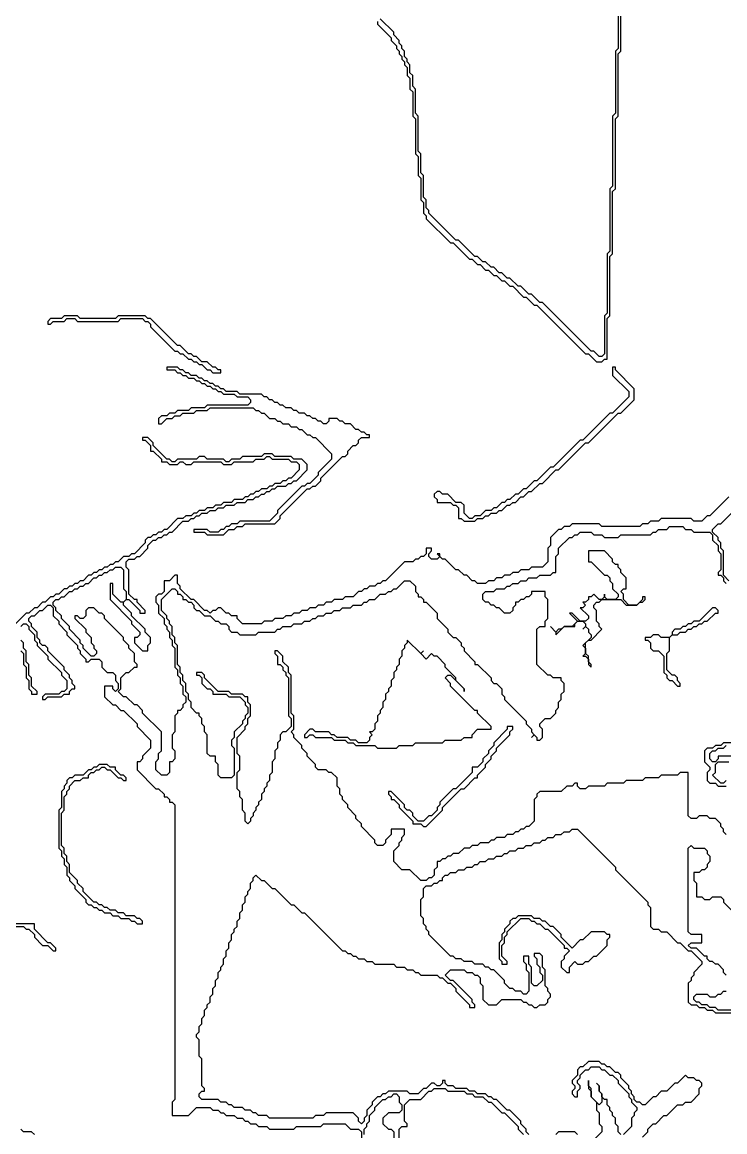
# Model space of a CAD drawing. Header units: metres. Extents: x 0 to 100, y 0 to 128.
# Drawn here: x 68.59 to 75.09, y 20.95 to 31.22 of the extents above; entities that cross this region are included whole.
import ezdxf

# ---------------------------------------------------------------- set-up
doc = ezdxf.new("R2010")
doc.units = ezdxf.units.M

msp = doc.modelspace()

# ---------------------------------------------------------------- linework, layer by layer
for points in [[(71.875, 31.225), (71.875, 31.2), (72, 31.075), (72, 31.05), (72.05, 31), (72.05, 30.975), (72.075, 30.95), (72.075, 30.925), (72.1, 30.9), (72.1, 30.875), (72.125, 30.85), (72.125, 30.825), (72.15, 30.8), (72.15, 30.725), (72.175, 30.7), (72.175, 30.6), (72.2, 30.575), (72.2, 30.35), (72.225, 30.325), (72.225, 30), (72.25, 29.975), (72.25, 29.8), (72.275, 29.775), (72.275, 29.575), (72.3, 29.55), (72.3, 29.45), (72.325, 29.425), (72.325, 29.4), (72.55, 29.175), (72.575, 29.175), (72.725, 29.025), (72.75, 29.025), (72.8, 28.975), (72.825, 28.975), (72.875, 28.925), (72.9, 28.925), (72.95, 28.875), (72.975, 28.875), (73.025, 28.825), (73.05, 28.825), (73.1, 28.775), (73.125, 28.775), (73.225, 28.675), (73.25, 28.675), (73.325, 28.6), (73.35, 28.6), (73.8, 28.15), (73.825, 28.15), (73.9, 28.075), (73.95, 28.075), (73.975, 28.1), (74, 28.1), (74, 28.475), (74.025, 28.5), (74.025, 29.05), (74.05, 29.075), (74.05, 29.65), (74.075, 29.675), (74.075, 30.325), (74.1, 30.35), (74.1, 30.925), (74.125, 30.95), (74.125, 31.575)], [(74.1, 31.6), (74.1, 30.975), (74.075, 30.95), (74.075, 30.375), (74.05, 30.35), (74.05, 29.7), (74.025, 29.675), (74.025, 29.1), (74, 29.075), (74, 28.525), (73.975, 28.5), (73.975, 28.15), (73.95, 28.125), (73.925, 28.125), (73.875, 28.175), (73.85, 28.175), (73.4, 28.625), (73.375, 28.625), (73.3, 28.7), (73.275, 28.7), (73.2, 28.775), (73.175, 28.775), (73.1, 28.85), (73.075, 28.85), (73.025, 28.9), (73, 28.9), (72.95, 28.95), (72.925, 28.95), (72.875, 29), (72.85, 29), (72.8, 29.05), (72.775, 29.05), (72.625, 29.2), (72.6, 29.2), (72.35, 29.45), (72.35, 29.475), (72.325, 29.5), (72.325, 29.575), (72.3, 29.6), (72.3, 29.8), (72.275, 29.825), (72.275, 30), (72.25, 30.025), (72.25, 30.35), (72.225, 30.375), (72.225, 30.6), (72.2, 30.625), (72.2, 30.725), (72.175, 30.75), (72.175, 30.825), (72.15, 30.85), (72.15, 30.875), (72.125, 30.9), (72.125, 30.95), (72.1, 30.975), (72.1, 31), (72.075, 31.025), (72.075, 31.05), (72.025, 31.1), (72.025, 31.125), (71.9, 31.25)], [(75.125, 26.825), (74.95, 26.65), (74.925, 26.65), (74.875, 26.6), (74.8, 26.6), (74.775, 26.625), (74.5, 26.625), (74.475, 26.6), (74.4, 26.6), (74.375, 26.575), (74.325, 26.575), (74.3, 26.55), (73.95, 26.55), (73.925, 26.575), (73.675, 26.575), (73.65, 26.55), (73.6, 26.55), (73.575, 26.525), (73.55, 26.525), (73.475, 26.45), (73.475, 26.375), (73.45, 26.35), (73.45, 26.225), (73.4, 26.175), (73.3, 26.175), (73.275, 26.15), (73.2, 26.15), (73.175, 26.125), (73.125, 26.125), (73.1, 26.1), (73.05, 26.1), (73.025, 26.075), (72.975, 26.075), (72.95, 26.05), (72.9, 26.05), (72.875, 26.025), (72.8, 26.025), (72.775, 26.05), (72.75, 26.05), (72.7, 26.1), (72.675, 26.1), (72.625, 26.15), (72.6, 26.15), (72.5, 26.25), (72.475, 26.25), (72.45, 26.275), (72.45, 26.3), (72.425, 26.3), (72.45, 26.275), (72.425, 26.25), (72.375, 26.25), (72.35, 26.275), (72.35, 26.3), (72.375, 26.325), (72.375, 26.35), (72.325, 26.35), (72.325, 26.3), (72.3, 26.275), (72.275, 26.275), (72.25, 26.25), (72.225, 26.25), (72.2, 26.225), (72.125, 26.225), (71.95, 26.05), (71.925, 26.05), (71.9, 26.025), (71.875, 26.025), (71.85, 26), (71.8, 26), (71.775, 25.975), (71.75, 25.975), (71.725, 25.95), (71.7, 25.95), (71.65, 25.9), (71.575, 25.9), (71.55, 25.875), (71.475, 25.875), (71.45, 25.85), (71.4, 25.85), (71.375, 25.825), (71.325, 25.825), (71.3, 25.8), (71.25, 25.8), (71.225, 25.775), (71.175, 25.775), (71.15, 25.75), (71.1, 25.75), (71.075, 25.725), (71.025, 25.725), (71, 25.7), (70.925, 25.7), (70.9, 25.675), (70.825, 25.675), (70.8, 25.65), (70.625, 25.65), (70.575, 25.7), (70.575, 25.725), (70.525, 25.725), (70.5, 25.75), (70.475, 25.75), (70.425, 25.8), (70.4, 25.8), (70.375, 25.775), (70.35, 25.775), (70.325, 25.75), (70.3, 25.775), (70.275, 25.775), (70.175, 25.875), (70.15, 25.875), (70.05, 25.975), (70.05, 26), (70.025, 26.025), (70.025, 26.1), (70, 26.1), (69.95, 26.05), (69.9, 26.05), (69.9, 25.95), (69.875, 25.925), (69.85, 25.925), (69.825, 25.9), (69.825, 25.85), (69.85, 25.825), (69.85, 25.75), (69.9, 25.7), (69.9, 25.65), (69.925, 25.625), (69.925, 25.6), (69.95, 25.575), (69.95, 25.525), (69.975, 25.5), (69.975, 25.45), (70, 25.425), (70, 25.25), (70.025, 25.225), (70.025, 25.175), (70.05, 25.15), (70.05, 25.1), (70.075, 25.075), (70.075, 25), (70.1, 24.975), (70.1, 24.925), (70.075, 24.9), (70.075, 24.875), (70.05, 24.85), (70.025, 24.85), (70.025, 24.825), (70, 24.8), (70, 24.65), (69.975, 24.625), (69.975, 24.5), (70, 24.475), (70, 24.4), (69.975, 24.375), (69.95, 24.375), (69.95, 24.275), (69.925, 24.25), (69.875, 24.25), (69.825, 24.3), (69.825, 24.375), (69.85, 24.4), (69.85, 24.45), (69.875, 24.475), (69.875, 24.65), (69.7, 24.825), (69.7, 24.85), (69.65, 24.9), (69.625, 24.9), (69.55, 24.975), (69.525, 24.975), (69.475, 25.025), (69.5, 25.05), (69.5, 25.15), (69.55, 25.2), (69.575, 25.2), (69.625, 25.25), (69.65, 25.25), (69.65, 25.275), (69.625, 25.3), (69.625, 25.375), (69.575, 25.425), (69.575, 25.45), (69.525, 25.5), (69.525, 25.525), (69.35, 25.7), (69.35, 25.725), (69.325, 25.75), (69.3, 25.75), (69.25, 25.8), (69.2, 25.8), (69.175, 25.775), (69.175, 25.725), (69.15, 25.7), (69.125, 25.7), (69.1, 25.725), (69.075, 25.725), (69.075, 25.7), (69.175, 25.6), (69.175, 25.575), (69.225, 25.525), (69.225, 25.475), (69.25, 25.45), (69.25, 25.425), (69.275, 25.4), (69.275, 25.375), (69.25, 25.35), (69.225, 25.35), (69.15, 25.425), (69.15, 25.45), (69.125, 25.475), (69.125, 25.5), (69.025, 25.6), (69.025, 25.625), (68.95, 25.7), (68.95, 25.725), (68.9, 25.775), (68.9, 25.8), (68.875, 25.825), (68.875, 25.85), (68.9, 25.875), (68.925, 25.875), (68.95, 25.9), (68.975, 25.9), (69.025, 25.95), (69.05, 25.95), (69.075, 25.975), (69.1, 25.975), (69.125, 26), (69.15, 26), (69.175, 26.025), (69.2, 26.025), (69.25, 26.075), (69.275, 26.075), (69.3, 26.1), (69.325, 26.1), (69.35, 26.125), (69.375, 26.125), (69.4, 26.15), (69.425, 26.15), (69.45, 26.175), (69.5, 26.175), (69.525, 26.15), (69.525, 25.975), (69.55, 25.95), (69.55, 25.875), (69.525, 25.85), (69.5, 25.85), (69.425, 25.925), (69.425, 26.025), (69.4, 26.025), (69.4, 25.875), (69.6, 25.675), (69.6, 25.65), (69.675, 25.575), (69.675, 25.55), (69.65, 25.525), (69.625, 25.525), (69.625, 25.475), (69.7, 25.4), (69.75, 25.4), (69.75, 25.45), (69.775, 25.475), (69.775, 25.525), (69.725, 25.575), (69.725, 25.6), (69.6, 25.725), (69.6, 25.75), (69.525, 25.825), (69.525, 25.85), (69.55, 25.875), (69.575, 25.875), (69.675, 25.775), (69.675, 25.75), (69.725, 25.75), (69.725, 25.775), (69.65, 25.85), (69.65, 25.875), (69.625, 25.875), (69.575, 25.925), (69.575, 26.15), (69.55, 26.175), (69.55, 26.225), (69.575, 26.25), (69.625, 26.25), (69.65, 26.275), (69.675, 26.275), (69.75, 26.35), (69.75, 26.375), (69.8, 26.425), (69.825, 26.425), (69.85, 26.45), (69.875, 26.45), (69.9, 26.475), (69.925, 26.475), (69.95, 26.5), (69.975, 26.5), (70.075, 26.6), (70.125, 26.6), (70.15, 26.625), (70.175, 26.625), (70.2, 26.65), (70.225, 26.65), (70.25, 26.675), (70.3, 26.675), (70.325, 26.7), (70.375, 26.7), (70.4, 26.725), (70.45, 26.725), (70.475, 26.75), (70.55, 26.75), (70.575, 26.775), (70.65, 26.775), (70.675, 26.8), (70.725, 26.8), (70.75, 26.825), (70.775, 26.825), (70.8, 26.85), (70.825, 26.85), (70.85, 26.875), (70.875, 26.875), (70.9, 26.9), (70.925, 26.9), (70.95, 26.925), (71.025, 26.925), (71.05, 26.95), (71.075, 26.95), (71.1, 26.975), (71.125, 26.975), (71.225, 27.075), (71.225, 27.125), (71.175, 27.175), (71.1, 27.175), (71.075, 27.2), (70.925, 27.2), (70.9, 27.225), (70.825, 27.225), (70.8, 27.2), (70.625, 27.2), (70.6, 27.175), (70.525, 27.175), (70.5, 27.15), (70.475, 27.15), (70.45, 27.175), (70.3, 27.175), (70.275, 27.2), (70.225, 27.2), (70.2, 27.175), (70.025, 27.175), (70, 27.15), (69.975, 27.15), (69.95, 27.175), (69.925, 27.175), (69.8, 27.3), (69.8, 27.325), (69.75, 27.375), (69.7, 27.375), (69.7, 27.35), (69.725, 27.35), (69.775, 27.3), (69.775, 27.25), (69.8, 27.25), (69.875, 27.175), (69.875, 27.15), (69.925, 27.15), (69.95, 27.125), (70.025, 27.125), (70.05, 27.15), (70.075, 27.15), (70.1, 27.125), (70.15, 27.125), (70.175, 27.15), (70.425, 27.15), (70.45, 27.125), (70.525, 27.125), (70.55, 27.15), (70.725, 27.15), (70.75, 27.175), (70.825, 27.175), (70.85, 27.2), (70.875, 27.2), (70.9, 27.175), (71.05, 27.175), (71.075, 27.15), (71.125, 27.15), (71.15, 27.125), (71.15, 27.075), (71.075, 27), (71.05, 27), (71.025, 26.975), (71, 26.975), (70.975, 26.95), (70.925, 26.95), (70.9, 26.925), (70.875, 26.925), (70.85, 26.9), (70.8, 26.9), (70.775, 26.875), (70.75, 26.875), (70.725, 26.85), (70.7, 26.85), (70.675, 26.825), (70.65, 26.825), (70.625, 26.8), (70.55, 26.8), (70.525, 26.775), (70.45, 26.775), (70.425, 26.75), (70.375, 26.75), (70.35, 26.725), (70.3, 26.725), (70.275, 26.7), (70.225, 26.7), (70.2, 26.675), (70.175, 26.675), (70.15, 26.65), (70.1, 26.65), (70.075, 26.625), (70.025, 26.625), (69.925, 26.525), (69.9, 26.525), (69.875, 26.5), (69.85, 26.5), (69.825, 26.475), (69.8, 26.475), (69.775, 26.45), (69.75, 26.45), (69.725, 26.425), (69.725, 26.4), (69.625, 26.3), (69.6, 26.3), (69.575, 26.275), (69.525, 26.275), (69.475, 26.225), (69.45, 26.225), (69.425, 26.2), (69.4, 26.2), (69.375, 26.175), (69.35, 26.175), (69.325, 26.15), (69.3, 26.15), (69.275, 26.125), (69.25, 26.125), (69.225, 26.1), (69.2, 26.1), (69.15, 26.05), (69.125, 26.05), (69.1, 26.025), (69.075, 26.025), (69.05, 26), (69.025, 26), (69, 25.975), (68.975, 25.975), (68.925, 25.925), (68.9, 25.925), (68.875, 25.9), (68.85, 25.9), (68.8, 25.85), (68.775, 25.85), (68.725, 25.8), (68.7, 25.8), (68.65, 25.75), (68.625, 25.75), (68.5, 25.625)], [(75.125, 26.05), (75.075, 26.1), (75.075, 26.325), (75.05, 26.35), (75.05, 26.4), (75.025, 26.425), (75.025, 26.45), (74.975, 26.5), (74.975, 26.525), (75.025, 26.575), (75.05, 26.575), (75.2, 26.725)], [(75.1, 23.7), (75.075, 23.725), (75.075, 23.75), (75.05, 23.775), (75.05, 23.8), (75, 23.85), (74.95, 23.85), (74.925, 23.875), (74.85, 23.875), (74.825, 23.85), (74.775, 23.85), (74.75, 23.875), (74.75, 24.275), (74.675, 24.275), (74.65, 24.25), (74.5, 24.25), (74.475, 24.225), (74.35, 24.225), (74.325, 24.2), (74.175, 24.2), (74.15, 24.175), (74, 24.175), (73.975, 24.15), (73.825, 24.15), (73.8, 24.125), (73.75, 24.125), (73.725, 24.15), (73.725, 24.175), (73.7, 24.175), (73.675, 24.15), (73.625, 24.15), (73.575, 24.1), (73.375, 24.1), (73.35, 24.075), (73.35, 24.05), (73.325, 24.025), (73.325, 23.825), (73.275, 23.775), (73.25, 23.775), (73.225, 23.75), (73.2, 23.75), (73.175, 23.725), (73.15, 23.725), (73.125, 23.7), (73.075, 23.7), (73.05, 23.675), (72.975, 23.675), (72.95, 23.65), (72.925, 23.65), (72.9, 23.625), (72.825, 23.625), (72.8, 23.6), (72.75, 23.6), (72.725, 23.575), (72.675, 23.575), (72.625, 23.525), (72.575, 23.525), (72.55, 23.5), (72.525, 23.5), (72.5, 23.475), (72.475, 23.475), (72.45, 23.45), (72.425, 23.45), (72.425, 23.4), (72.4, 23.375), (72.4, 23.325), (72.375, 23.3), (72.35, 23.3), (72.325, 23.275), (72.275, 23.275), (72.175, 23.375), (72.1, 23.375), (72.025, 23.45), (72.025, 23.55), (72.075, 23.6), (72.075, 23.625), (72.1, 23.65), (72.1, 23.675), (72.125, 23.7), (72.125, 23.75), (72, 23.75), (72, 23.7), (71.95, 23.65), (71.95, 23.625), (71.925, 23.6), (71.875, 23.6), (71.85, 23.625), (71.85, 23.65), (71.725, 23.775), (71.725, 23.8), (71.675, 23.85), (71.675, 23.875), (71.6, 23.95), (71.6, 23.975), (71.55, 24.025), (71.55, 24.05), (71.525, 24.075), (71.525, 24.125), (71.5, 24.15), (71.5, 24.225), (71.45, 24.275), (71.425, 24.275), (71.4, 24.3), (71.325, 24.3), (71.3, 24.325), (71.3, 24.35), (71.225, 24.425), (71.225, 24.45), (71.175, 24.5), (71.175, 24.525), (71.1, 24.6), (71.1, 24.625), (71.075, 24.65), (71.1, 24.675), (71.1, 24.8), (71.075, 24.825), (71.075, 25.175), (71.05, 25.2), (71.05, 25.25), (71, 25.3), (71, 25.35), (70.95, 25.4), (70.925, 25.4), (70.925, 25.375), (70.95, 25.35), (70.95, 25.275), (70.975, 25.275), (71, 25.25), (71, 25.225), (71.025, 25.2), (71.025, 25.175), (71.05, 25.15), (71.05, 24.8), (71.075, 24.775), (71.075, 24.7), (71.025, 24.65), (71, 24.65), (70.975, 24.625), (70.975, 24.575), (70.95, 24.55), (70.95, 24.5), (70.925, 24.475), (70.925, 24.4), (70.9, 24.375), (70.9, 24.275), (70.875, 24.25), (70.875, 24.2), (70.85, 24.175), (70.85, 24.15), (70.825, 24.125), (70.825, 24.1), (70.8, 24.075), (70.8, 24.025), (70.775, 24), (70.775, 23.975), (70.75, 23.95), (70.75, 23.925), (70.725, 23.9), (70.725, 23.875), (70.7, 23.85), (70.7, 23.825), (70.675, 23.8), (70.65, 23.825), (70.65, 23.9), (70.625, 23.925), (70.625, 24.025), (70.6, 24.05), (70.6, 24.1), (70.575, 24.125), (70.575, 24.275), (70.6, 24.3), (70.6, 24.425), (70.575, 24.45), (70.575, 24.6), (70.65, 24.675), (70.65, 24.7), (70.675, 24.725), (70.675, 24.775), (70.7, 24.8), (70.7, 24.9), (70.675, 24.925), (70.675, 24.975), (70.65, 24.975), (70.625, 25), (70.525, 25), (70.5, 25.025), (70.4, 25.025), (70.275, 25.15), (70.275, 25.175), (70.25, 25.2), (70.2, 25.2), (70.2, 25.175), (70.225, 25.175), (70.25, 25.15), (70.25, 25.1), (70.3, 25.05), (70.325, 25.05), (70.35, 25.025), (70.35, 25), (70.475, 25), (70.5, 24.975), (70.6, 24.975), (70.65, 24.925), (70.65, 24.9), (70.675, 24.875), (70.675, 24.825), (70.65, 24.8), (70.65, 24.775), (70.625, 24.75), (70.625, 24.725), (70.55, 24.65), (70.55, 24.6), (70.525, 24.575), (70.525, 24.525), (70.55, 24.5), (70.55, 24.25), (70.525, 24.225), (70.425, 24.225), (70.4, 24.25), (70.4, 24.35), (70.375, 24.375), (70.375, 24.425), (70.325, 24.425), (70.3, 24.45), (70.3, 24.625), (70.275, 24.65), (70.275, 24.7), (70.25, 24.725), (70.25, 24.775), (70.225, 24.8), (70.225, 24.825), (70.2, 24.825), (70.15, 24.875), (70.15, 24.925), (70.125, 24.95), (70.125, 25), (70.1, 25.025), (70.1, 25.1), (70.075, 25.125), (70.075, 25.175), (70.05, 25.2), (70.05, 25.25), (70.025, 25.275), (70.025, 25.45), (70, 25.475), (70, 25.525), (69.975, 25.55), (69.975, 25.625), (69.95, 25.65), (69.95, 25.675), (69.925, 25.7), (69.925, 25.725), (69.875, 25.775), (69.875, 25.875), (69.975, 25.975), (70, 25.975), (70.025, 25.95), (70.025, 25.925), (70.05, 25.925), (70.075, 25.9), (70.075, 25.875), (70.1, 25.875), (70.125, 25.85), (70.15, 25.85), (70.175, 25.825), (70.175, 25.8), (70.2, 25.775), (70.225, 25.775), (70.275, 25.725), (70.325, 25.725), (70.375, 25.675), (70.4, 25.675), (70.425, 25.65), (70.475, 25.65), (70.5, 25.625), (70.5, 25.6), (70.525, 25.575), (70.575, 25.575), (70.6, 25.55), (70.75, 25.55), (70.775, 25.575), (70.925, 25.575), (70.95, 25.6), (70.975, 25.6), (71, 25.625), (71.075, 25.625), (71.1, 25.65), (71.175, 25.65), (71.2, 25.675), (71.25, 25.675), (71.275, 25.7), (71.3, 25.7), (71.325, 25.725), (71.375, 25.725), (71.4, 25.75), (71.45, 25.75), (71.475, 25.775), (71.525, 25.775), (71.55, 25.8), (71.625, 25.8), (71.65, 25.825), (71.725, 25.825), (71.75, 25.85), (71.775, 25.85), (71.8, 25.875), (71.85, 25.875), (71.9, 25.925), (71.95, 25.925), (71.975, 25.95), (72, 25.95), (72.025, 25.975), (72.05, 25.975), (72.125, 26.05), (72.175, 26.05), (72.225, 26), (72.225, 25.95), (72.25, 25.925), (72.25, 25.9), (72.275, 25.9), (72.3, 25.875), (72.3, 25.85), (72.325, 25.85), (72.425, 25.75), (72.425, 25.7), (72.525, 25.6), (72.525, 25.575), (72.575, 25.525), (72.6, 25.525), (72.65, 25.475), (72.65, 25.45), (72.675, 25.425), (72.675, 25.4), (72.775, 25.3), (72.775, 25.275), (72.8, 25.275), (72.925, 25.15), (72.925, 25.125), (72.95, 25.1), (72.975, 25.1), (73.025, 25.05), (73.025, 25), (73.05, 24.975), (73.05, 24.95), (73.25, 24.75), (73.25, 24.725), (73.3, 24.675), (73.3, 24.65), (73.325, 24.625), (73.3, 24.6), (73.325, 24.625), (73.35, 24.6), (73.35, 24.575), (73.375, 24.575), (73.4, 24.6), (73.4, 24.675), (73.375, 24.7), (73.375, 24.725), (73.425, 24.775), (73.475, 24.775), (73.525, 24.825), (73.525, 24.85), (73.55, 24.875), (73.55, 24.925), (73.575, 24.95), (73.575, 25), (73.6, 25.025), (73.6, 25.1), (73.575, 25.125), (73.575, 25.15), (73.5, 25.15), (73.475, 25.175), (73.45, 25.175), (73.35, 25.275), (73.35, 25.6), (73.375, 25.625), (73.425, 25.625), (73.425, 25.675), (73.45, 25.7), (73.45, 25.875), (73.425, 25.9), (73.425, 25.95), (73.3, 25.95), (73.3, 25.925), (73.275, 25.9), (73.25, 25.9), (73.225, 25.875), (73.2, 25.875), (73.175, 25.85), (73.15, 25.85), (73.15, 25.825), (73.125, 25.8), (73.125, 25.775), (73.1, 25.75), (73.05, 25.75), (73, 25.8), (72.975, 25.8), (72.95, 25.825), (72.925, 25.825), (72.9, 25.85), (72.875, 25.85), (72.85, 25.875), (72.85, 25.925), (72.875, 25.95), (72.95, 25.95), (72.975, 25.975), (73.05, 25.975), (73.075, 26), (73.1, 26), (73.125, 26.025), (73.175, 26.025), (73.2, 26.05), (73.25, 26.05), (73.275, 26.075), (73.35, 26.075), (73.375, 26.1), (73.475, 26.1), (73.5, 26.125), (73.525, 26.125), (73.525, 26.275), (73.55, 26.3), (73.55, 26.35), (73.65, 26.45), (73.675, 26.45), (73.7, 26.475), (73.725, 26.475), (73.75, 26.5), (73.85, 26.5), (73.875, 26.475), (73.95, 26.475), (73.975, 26.45), (74.1, 26.45), (74.125, 26.475), (74.4, 26.475), (74.425, 26.5), (74.45, 26.5), (74.475, 26.525), (74.55, 26.525), (74.575, 26.55), (74.7, 26.55), (74.725, 26.525), (74.775, 26.525), (74.8, 26.5), (74.95, 26.5), (74.975, 26.475), (74.975, 26.425), (75.025, 26.375), (75.025, 26.325), (75.05, 26.3), (75.05, 26.15), (75.025, 26.125), (75.025, 26.1), (75.05, 26.1), (75.075, 26.075), (75.075, 26.05), (75.1, 26.025)], [(68.575, 25.625), (68.6, 25.65), (68.625, 25.65), (68.65, 25.625), (68.65, 25.6), (68.7, 25.55), (68.7, 25.5), (68.725, 25.475), (68.725, 25.45), (68.825, 25.35), (68.825, 25.325), (68.95, 25.2), (68.95, 25.175), (69, 25.125), (69, 25.05), (68.975, 25.025), (68.95, 25.025), (68.925, 25), (68.8, 25), (68.775, 24.975), (68.775, 24.95), (68.8, 24.95), (68.825, 24.975), (68.95, 24.975), (68.975, 25), (69.025, 25), (69.025, 25.025), (69.05, 25.05), (69.075, 25.05), (69.075, 25.075), (69.05, 25.1), (69.05, 25.125), (69.025, 25.15), (69.025, 25.175), (68.975, 25.225), (68.975, 25.25), (68.825, 25.4), (68.825, 25.425), (68.8, 25.45), (68.775, 25.45), (68.75, 25.475), (68.75, 25.5), (68.725, 25.525), (68.725, 25.575), (68.675, 25.625), (68.675, 25.65), (68.65, 25.675), (68.65, 25.7), (68.675, 25.725), (68.7, 25.725), (68.75, 25.775), (68.775, 25.775), (68.825, 25.825), (68.85, 25.825), (68.875, 25.8), (68.875, 25.725), (68.925, 25.675), (68.925, 25.65), (69, 25.575), (69, 25.55), (69.1, 25.45), (69.1, 25.425), (69.125, 25.4), (69.125, 25.375), (69.175, 25.325), (69.175, 25.3), (69.2, 25.3), (69.225, 25.325), (69.3, 25.325), (69.325, 25.3), (69.325, 25.25), (69.375, 25.2), (69.425, 25.2), (69.45, 25.175), (69.45, 25.125), (69.475, 25.1), (69.475, 25.05), (69.45, 25.025), (69.425, 25.05), (69.425, 25.075), (69.35, 25.075), (69.35, 24.975), (69.425, 24.9), (69.45, 24.9), (69.5, 24.85), (69.525, 24.85), (69.65, 24.725), (69.65, 24.7), (69.775, 24.575), (69.775, 24.5), (69.7, 24.425), (69.7, 24.4), (69.675, 24.375), (69.65, 24.375), (69.65, 24.3), (69.825, 24.125), (69.85, 24.125), (69.9, 24.075), (69.9, 24.05), (69.925, 24.05), (69.95, 24.025), (69.95, 24), (69.975, 24), (70, 23.975), (70, 21.25), (69.975, 21.225), (69.975, 21.1), (70.125, 21.1), (70.2, 21.175), (70.325, 21.175), (70.35, 21.15), (70.4, 21.15), (70.425, 21.125), (70.45, 21.125), (70.475, 21.1), (70.55, 21.1), (70.575, 21.075), (70.625, 21.075), (70.65, 21.05), (70.675, 21.05), (70.7, 21.025), (70.75, 21.025), (70.775, 21), (70.85, 21), (70.875, 20.975), (71.1, 20.975), (71.125, 21), (71.35, 21), (71.375, 21.025), (71.575, 21.025), (71.625, 20.975), (71.7, 20.975), (71.725, 20.95), (71.725, 20.875)], [(68.575, 25.4), (68.6, 25.375), (68.6, 25.275), (68.625, 25.25), (68.625, 25.15), (68.65, 25.125), (68.65, 25.05), (68.675, 25.025), (68.675, 25), (68.725, 25), (68.725, 25.025), (68.675, 25.075), (68.675, 25.15), (68.65, 25.175), (68.65, 25.275), (68.625, 25.3), (68.625, 25.4), (68.6, 25.425), (68.6, 25.475), (68.575, 25.5)], [(75.25, 24.55), (75.075, 24.55), (75.05, 24.525), (75, 24.525), (74.975, 24.5), (74.925, 24.5), (74.9, 24.475), (74.9, 24.375), (74.95, 24.325), (74.95, 24.3), (74.925, 24.275), (74.925, 24.2), (74.95, 24.175), (75, 24.175), (75.025, 24.15), (75.1, 24.15)], [(75.15, 24.425), (75.025, 24.425), (75.025, 24.4), (75, 24.375), (74.975, 24.375), (74.95, 24.4), (74.95, 24.45), (74.975, 24.475), (75, 24.475), (75.025, 24.5), (75.075, 24.5), (75.1, 24.525)], [(75.1, 24.2), (75.075, 24.175), (75.05, 24.175), (74.975, 24.25), (75, 24.275), (75, 24.35), (75.025, 24.375), (75.125, 24.375)], [(73.275, 20.925), (73.25, 20.95), (73.25, 20.975), (73.2, 21.025), (73.2, 21.05), (73.1, 21.15), (73.075, 21.15), (72.975, 21.25), (72.95, 21.25), (72.925, 21.275), (72.9, 21.275), (72.875, 21.3), (72.8, 21.3), (72.775, 21.325), (72.725, 21.325), (72.7, 21.35), (72.6, 21.35), (72.575, 21.375), (72.525, 21.375), (72.5, 21.4), (72.5, 21.425), (72.475, 21.425), (72.475, 21.4), (72.45, 21.375), (72.425, 21.375), (72.4, 21.4), (72.375, 21.4), (72.325, 21.35), (72.3, 21.35), (72.25, 21.3), (72.175, 21.3), (72.15, 21.325), (71.975, 21.325), (71.95, 21.3), (71.925, 21.3), (71.9, 21.275), (71.875, 21.275), (71.825, 21.225), (71.825, 21.2), (71.775, 21.15), (71.775, 21.1), (71.75, 21.075), (71.75, 21.05), (71.725, 21.025), (71.7, 21.05), (71.7, 21.075), (71.65, 21.125), (71.4, 21.125), (71.375, 21.1), (71.3, 21.1), (71.275, 21.075), (70.875, 21.075), (70.85, 21.1), (70.775, 21.1), (70.75, 21.125), (70.725, 21.125), (70.7, 21.15), (70.65, 21.15), (70.625, 21.175), (70.55, 21.175), (70.525, 21.2), (70.5, 21.2), (70.475, 21.225), (70.425, 21.225), (70.4, 21.25), (70.25, 21.25), (70.225, 21.275), (70.225, 21.3), (70.25, 21.325), (70.275, 21.325), (70.275, 21.35), (70.25, 21.375), (70.25, 21.625), (70.225, 21.65), (70.225, 21.8), (70.2, 21.825), (70.2, 21.85), (70.225, 21.875), (70.225, 21.925), (70.25, 21.95), (70.25, 22), (70.275, 22.025), (70.275, 22.075), (70.3, 22.1), (70.3, 22.125), (70.325, 22.15), (70.325, 22.2), (70.35, 22.225), (70.35, 22.275), (70.375, 22.3), (70.375, 22.35), (70.4, 22.375), (70.4, 22.425), (70.425, 22.45), (70.425, 22.475), (70.45, 22.5), (70.45, 22.55), (70.475, 22.575), (70.475, 22.625), (70.5, 22.65), (70.5, 22.7), (70.525, 22.725), (70.525, 22.775), (70.55, 22.8), (70.55, 22.825), (70.575, 22.85), (70.575, 22.9), (70.6, 22.925), (70.6, 22.975), (70.625, 23), (70.625, 23.05), (70.65, 23.075), (70.65, 23.125), (70.675, 23.15), (70.675, 23.175), (70.7, 23.2), (70.7, 23.25), (70.725, 23.275), (70.725, 23.3), (70.75, 23.325), (70.8, 23.275), (70.825, 23.275), (70.9, 23.2), (70.925, 23.2), (71.075, 23.05), (71.1, 23.05), (71.175, 22.975), (71.2, 22.975), (71.55, 22.625), (71.575, 22.625), (71.6, 22.6), (71.625, 22.6), (71.65, 22.575), (71.675, 22.575), (71.7, 22.55), (71.75, 22.55), (71.775, 22.525), (71.825, 22.525), (71.85, 22.5), (72.025, 22.5), (72.05, 22.475), (72.125, 22.475), (72.15, 22.45), (72.2, 22.45), (72.225, 22.425), (72.25, 22.425), (72.275, 22.4), (72.425, 22.4), (72.45, 22.375), (72.475, 22.375), (72.525, 22.325), (72.55, 22.325), (72.6, 22.275), (72.6, 22.25), (72.725, 22.125), (72.725, 22.1), (72.775, 22.1), (72.775, 22.125), (72.75, 22.15), (72.75, 22.175), (72.575, 22.35), (72.55, 22.35), (72.5, 22.4), (72.55, 22.45), (72.675, 22.45), (72.7, 22.425), (72.75, 22.425), (72.775, 22.4), (72.8, 22.4), (72.825, 22.375), (72.825, 22.325), (72.85, 22.3), (72.85, 22.175), (72.9, 22.125), (72.975, 22.125), (73.025, 22.175), (73.2, 22.175), (73.225, 22.15), (73.25, 22.15), (73.275, 22.125), (73.3, 22.125), (73.325, 22.1), (73.35, 22.1), (73.375, 22.125), (73.425, 22.125), (73.45, 22.15), (73.45, 22.175), (73.475, 22.2), (73.475, 22.225), (73.45, 22.25), (73.45, 22.275), (73.425, 22.3), (73.425, 22.45), (73.4, 22.475), (73.4, 22.575), (73.375, 22.6), (73.325, 22.6), (73.325, 22.575), (73.35, 22.55), (73.35, 22.5), (73.375, 22.475), (73.375, 22.425), (73.4, 22.4), (73.4, 22.35), (73.35, 22.3), (73.325, 22.3), (73.3, 22.325), (73.3, 22.475), (73.275, 22.5), (73.275, 22.575), (73.225, 22.575), (73.225, 22.525), (73.25, 22.5), (73.25, 22.45), (73.275, 22.425), (73.275, 22.25), (73.25, 22.225), (73.225, 22.225), (73.2, 22.25), (73.15, 22.25), (73.125, 22.275), (73.1, 22.275), (73.05, 22.325), (73.05, 22.35), (72.95, 22.45), (72.925, 22.45), (72.9, 22.475), (72.875, 22.475), (72.85, 22.5), (72.775, 22.5), (72.75, 22.525), (72.675, 22.525), (72.65, 22.55), (72.6, 22.55), (72.575, 22.575), (72.55, 22.575), (72.35, 22.775), (72.35, 22.8), (72.325, 22.825), (72.325, 22.85), (72.3, 22.875), (72.3, 22.925), (72.275, 22.95), (72.275, 23.1), (72.3, 23.125), (72.3, 23.2), (72.325, 23.225), (72.375, 23.225), (72.4, 23.25), (72.425, 23.25), (72.45, 23.275), (72.475, 23.275), (72.475, 23.3), (72.5, 23.325), (72.525, 23.325), (72.55, 23.35), (72.6, 23.35), (72.625, 23.375), (72.675, 23.375), (72.7, 23.4), (72.75, 23.4), (72.775, 23.425), (72.8, 23.425), (72.825, 23.45), (72.875, 23.45), (72.9, 23.475), (72.95, 23.475), (72.975, 23.5), (73.025, 23.5), (73.05, 23.525), (73.075, 23.525), (73.1, 23.55), (73.15, 23.55), (73.175, 23.575), (73.225, 23.575), (73.25, 23.6), (73.3, 23.6), (73.325, 23.625), (73.375, 23.625), (73.4, 23.65), (73.425, 23.65), (73.45, 23.675), (73.5, 23.675), (73.525, 23.7), (73.575, 23.7), (73.6, 23.725), (73.65, 23.725), (73.675, 23.75), (73.725, 23.75), (74.075, 23.4), (74.075, 23.375), (74.375, 23.075), (74.375, 23.05), (74.4, 23.025), (74.4, 22.85), (74.425, 22.825), (74.475, 22.825), (74.5, 22.8), (74.55, 22.8), (74.65, 22.7), (74.675, 22.7), (74.75, 22.625), (74.775, 22.625), (74.875, 22.525), (74.875, 22.5), (74.8, 22.425), (74.8, 22.4), (74.775, 22.375), (74.775, 22.35), (74.75, 22.325), (74.75, 22.15), (74.775, 22.125), (74.825, 22.125), (74.85, 22.1), (74.9, 22.1), (74.925, 22.075), (74.975, 22.075), (75, 22.05), (75.225, 22.05)], [(75.1, 22.4), (75.075, 22.425), (75.075, 22.45), (75.025, 22.5), (75, 22.5), (74.975, 22.525), (74.95, 22.525), (74.925, 22.55), (74.925, 22.575), (74.9, 22.575), (74.825, 22.65), (74.775, 22.65), (74.75, 22.675), (74.775, 22.7), (74.875, 22.7), (74.875, 22.775), (74.775, 22.775), (74.75, 22.8), (74.75, 23.575), (74.775, 23.6), (74.8, 23.575), (74.9, 23.575), (74.925, 23.55), (74.925, 23.525), (74.95, 23.5), (74.95, 23.45), (74.925, 23.425), (74.925, 23.4), (74.9, 23.375), (74.875, 23.375), (74.85, 23.35), (74.8, 23.35), (74.8, 23.275), (74.825, 23.25), (74.825, 23.125), (74.875, 23.125), (74.9, 23.1), (74.95, 23.1), (74.975, 23.125), (75.05, 23.125), (75.075, 23.1), (75.075, 23.075), (75.15, 23)], [(68.425, 22.85), (68.6, 22.85), (68.625, 22.825), (68.65, 22.825), (68.7, 22.775), (68.7, 22.75), (68.775, 22.675), (68.825, 22.675), (68.875, 22.625), (68.9, 22.625), (68.9, 22.65), (68.85, 22.7), (68.825, 22.7), (68.7, 22.825), (68.7, 22.875), (68.475, 22.875)], [(75.2, 22.075), (75.025, 22.075), (75, 22.1), (74.95, 22.1), (74.925, 22.125), (74.875, 22.125), (74.85, 22.15), (74.825, 22.15), (74.8, 22.175), (74.8, 22.2), (74.825, 22.225), (74.925, 22.225), (74.95, 22.2), (75, 22.2), (75.025, 22.225), (75.05, 22.225), (75.075, 22.25), (75.1, 22.25)], [(74.325, 20.9), (74.375, 20.95), (74.375, 20.975), (74.425, 21.025), (74.45, 21.025), (74.525, 21.1), (74.55, 21.1), (74.65, 21.2), (74.7, 21.2), (74.725, 21.225), (74.775, 21.225), (74.85, 21.3), (74.85, 21.35), (74.875, 21.375), (74.875, 21.4), (74.85, 21.425), (74.825, 21.425), (74.8, 21.45), (74.75, 21.45), (74.725, 21.475), (74.65, 21.4), (74.625, 21.4), (74.55, 21.325), (74.5, 21.325), (74.45, 21.275), (74.425, 21.275), (74.35, 21.2), (74.325, 21.2), (74.3, 21.225), (74.275, 21.225), (74.25, 21.25), (74.25, 21.275), (74.225, 21.3), (74.225, 21.325), (74.2, 21.35), (74.2, 21.375), (74.125, 21.45), (74.125, 21.475), (74.1, 21.5), (74.075, 21.5), (74.025, 21.55), (74, 21.55), (73.975, 21.575), (73.95, 21.575), (73.925, 21.6), (73.825, 21.6), (73.775, 21.55), (73.75, 21.55), (73.725, 21.525), (73.725, 21.475), (73.675, 21.425), (73.675, 21.4), (73.7, 21.375), (73.7, 21.35), (73.675, 21.325), (73.675, 21.3), (73.7, 21.275), (73.725, 21.275), (73.725, 21.325), (73.75, 21.35), (73.75, 21.375), (73.725, 21.4), (73.725, 21.425), (73.75, 21.45), (73.75, 21.475), (73.8, 21.525), (73.825, 21.525), (73.85, 21.55), (73.925, 21.55), (73.95, 21.525), (73.975, 21.525), (74.025, 21.475), (74.05, 21.475), (74.1, 21.425), (74.1, 21.4), (74.2, 21.3), (74.2, 21.275), (74.225, 21.25), (74.225, 21.225), (74.275, 21.175), (74.275, 21.15), (74.25, 21.125), (74.25, 21.1), (74.225, 21.075), (74.225, 21), (74.15, 20.925)], [(74.125, 20.925), (74.1, 20.95), (74.1, 21), (74.075, 21.025), (74.075, 21.075), (74.05, 21.1), (74.05, 21.125), (74.025, 21.15), (74.025, 21.175), (74, 21.2), (74, 21.25), (73.975, 21.25), (73.95, 21.275), (73.95, 21.3), (73.925, 21.325), (73.925, 21.375), (73.9, 21.4), (73.925, 21.375), (73.925, 21.325), (73.95, 21.3), (73.95, 21.225), (73.925, 21.2), (73.85, 21.275), (73.85, 21.35), (73.825, 21.375), (73.825, 21.425), (73.825, 21.35), (73.85, 21.325), (73.85, 21.275), (73.9, 21.225), (73.9, 21.15), (73.925, 21.125), (73.925, 21.025), (73.95, 21), (73.95, 20.95), (73.875, 20.875)], [(71.75, 20.925), (71.75, 20.975), (71.775, 21), (71.775, 21.025), (71.8, 21.05), (71.8, 21.1), (71.85, 21.15), (71.85, 21.175), (71.925, 21.25), (71.95, 21.25), (71.975, 21.275), (72, 21.275), (72.025, 21.3), (72.05, 21.3), (72.075, 21.275), (72.075, 21.225), (72.1, 21.2), (72.1, 21.15), (72.075, 21.125), (71.975, 21.125), (71.925, 21.075), (71.925, 21.025), (71.975, 20.975), (72, 20.975), (72.025, 20.95), (72.025, 20.8)], [(72.075, 20.875), (72.075, 20.975), (72.1, 21), (72.15, 21), (72.15, 21.025), (72.125, 21.05), (72.125, 21.2), (72.175, 21.25), (72.275, 21.25), (72.35, 21.325), (72.375, 21.325), (72.4, 21.35), (72.5, 21.35), (72.525, 21.325), (72.675, 21.325), (72.7, 21.3), (72.75, 21.3), (72.775, 21.275), (72.85, 21.275), (72.9, 21.225), (72.925, 21.225), (73.025, 21.125), (73.05, 21.125), (73.175, 21), (73.175, 20.975), (73.225, 20.925)], [(68.7, 20.925), (68.675, 20.95), (68.6, 20.95), (68.575, 20.975)], [(73.725, 20.925), (73.7, 20.95), (73.55, 20.95), (73.525, 20.925)]]:
    msp.add_lwpolyline(points)
for points in [[(68.975, 28.5), (68.95, 28.475), (68.85, 28.475), (68.825, 28.45), (68.825, 28.425), (68.85, 28.425), (68.875, 28.45), (68.975, 28.45), (69, 28.475), (69.075, 28.475), (69.1, 28.45), (69.475, 28.45), (69.5, 28.475), (69.7, 28.475), (69.725, 28.45), (69.75, 28.45), (69.775, 28.425), (69.775, 28.4), (70, 28.175), (70.025, 28.175), (70.05, 28.15), (70.075, 28.15), (70.125, 28.1), (70.15, 28.1), (70.175, 28.075), (70.2, 28.075), (70.225, 28.05), (70.25, 28.05), (70.3, 28), (70.325, 28), (70.35, 27.975), (70.425, 27.975), (70.425, 28), (70.4, 28), (70.375, 28.025), (70.35, 28.025), (70.3, 28.075), (70.25, 28.075), (70.2, 28.125), (70.175, 28.125), (70.15, 28.15), (70.125, 28.15), (70.05, 28.225), (70.025, 28.225), (69.775, 28.475), (69.75, 28.475), (69.725, 28.5), (69.475, 28.5), (69.45, 28.475), (69.125, 28.475), (69.1, 28.5)], [(69.925, 28.025), (69.925, 28), (70, 28), (70.025, 27.975), (70.05, 27.975), (70.075, 27.95), (70.1, 27.95), (70.125, 27.925), (70.175, 27.925), (70.2, 27.9), (70.225, 27.9), (70.25, 27.875), (70.275, 27.875), (70.3, 27.85), (70.325, 27.85), (70.35, 27.825), (70.375, 27.825), (70.4, 27.8), (70.425, 27.8), (70.45, 27.775), (70.55, 27.775), (70.575, 27.75), (70.675, 27.75), (70.7, 27.725), (70.7, 27.7), (70.675, 27.675), (70.3, 27.675), (70.275, 27.65), (70.15, 27.65), (70.125, 27.625), (70.025, 27.625), (70, 27.6), (69.95, 27.6), (69.925, 27.575), (69.875, 27.575), (69.85, 27.55), (69.85, 27.5), (69.875, 27.5), (69.925, 27.55), (69.975, 27.55), (70, 27.575), (70.05, 27.575), (70.075, 27.6), (70.175, 27.6), (70.2, 27.625), (70.3, 27.625), (70.325, 27.65), (70.725, 27.65), (70.75, 27.625), (70.775, 27.625), (70.8, 27.6), (70.825, 27.6), (70.875, 27.55), (70.925, 27.55), (70.95, 27.525), (70.975, 27.525), (71, 27.5), (71.05, 27.5), (71.075, 27.475), (71.125, 27.475), (71.15, 27.45), (71.175, 27.45), (71.225, 27.4), (71.25, 27.4), (71.275, 27.375), (71.3, 27.375), (71.45, 27.225), (71.45, 27.175), (71.325, 27.05), (71.325, 27.025), (71.25, 26.95), (71.225, 26.95), (71.2, 26.925), (71.175, 26.925), (70.95, 26.7), (70.95, 26.675), (70.875, 26.6), (70.6, 26.6), (70.575, 26.575), (70.525, 26.575), (70.5, 26.55), (70.475, 26.55), (70.45, 26.525), (70.425, 26.525), (70.4, 26.5), (70.325, 26.5), (70.3, 26.525), (70.175, 26.525), (70.175, 26.5), (70.275, 26.5), (70.3, 26.475), (70.45, 26.475), (70.5, 26.525), (70.55, 26.525), (70.575, 26.55), (70.625, 26.55), (70.65, 26.575), (70.925, 26.575), (70.975, 26.625), (70.975, 26.65), (71.225, 26.9), (71.25, 26.9), (71.275, 26.925), (71.3, 26.925), (71.35, 26.975), (71.35, 27), (71.55, 27.2), (71.575, 27.2), (71.6, 27.225), (71.6, 27.25), (71.65, 27.3), (71.675, 27.3), (71.7, 27.325), (71.7, 27.35), (71.725, 27.375), (71.8, 27.375), (71.8, 27.4), (71.775, 27.4), (71.75, 27.425), (71.725, 27.425), (71.7, 27.45), (71.675, 27.45), (71.625, 27.5), (71.575, 27.5), (71.55, 27.525), (71.525, 27.525), (71.5, 27.55), (71.425, 27.55), (71.425, 27.525), (71.4, 27.5), (71.375, 27.5), (71.35, 27.525), (71.325, 27.525), (71.3, 27.55), (71.275, 27.55), (71.25, 27.575), (71.225, 27.575), (71.2, 27.6), (71.15, 27.6), (71.125, 27.625), (71.1, 27.625), (71.075, 27.65), (71.025, 27.65), (71, 27.675), (70.975, 27.675), (70.95, 27.7), (70.925, 27.7), (70.9, 27.725), (70.875, 27.725), (70.85, 27.75), (70.825, 27.75), (70.8, 27.775), (70.6, 27.775), (70.575, 27.8), (70.475, 27.8), (70.45, 27.825), (70.425, 27.825), (70.4, 27.85), (70.375, 27.85), (70.35, 27.875), (70.325, 27.875), (70.3, 27.9), (70.275, 27.9), (70.25, 27.925), (70.225, 27.925), (70.2, 27.95), (70.15, 27.95), (70.125, 27.975), (70.1, 27.975), (70.075, 28), (70.05, 28), (70.025, 28.025)], [(74.05, 28.025), (74.05, 27.95), (74.2, 27.8), (74.2, 27.75), (74.05, 27.6), (74.025, 27.6), (73.775, 27.35), (73.75, 27.35), (73.5, 27.1), (73.475, 27.1), (73.35, 26.975), (73.325, 26.975), (73.25, 26.9), (73.225, 26.9), (73.175, 26.85), (73.15, 26.85), (73.1, 26.8), (73.075, 26.8), (73.05, 26.775), (73.025, 26.775), (72.975, 26.725), (72.95, 26.725), (72.925, 26.7), (72.875, 26.7), (72.825, 26.65), (72.775, 26.65), (72.75, 26.625), (72.725, 26.625), (72.675, 26.675), (72.675, 26.75), (72.65, 26.775), (72.6, 26.775), (72.525, 26.85), (72.475, 26.85), (72.45, 26.875), (72.425, 26.875), (72.4, 26.85), (72.4, 26.825), (72.425, 26.8), (72.425, 26.775), (72.55, 26.775), (72.575, 26.75), (72.6, 26.75), (72.625, 26.725), (72.625, 26.625), (72.65, 26.625), (72.675, 26.6), (72.775, 26.6), (72.8, 26.625), (72.85, 26.625), (72.875, 26.65), (72.9, 26.65), (72.925, 26.675), (72.975, 26.675), (73, 26.7), (73.025, 26.7), (73.075, 26.75), (73.1, 26.75), (73.125, 26.775), (73.15, 26.775), (73.2, 26.825), (73.225, 26.825), (73.275, 26.875), (73.3, 26.875), (73.375, 26.95), (73.4, 26.95), (73.525, 27.075), (73.55, 27.075), (73.8, 27.325), (73.825, 27.325), (74.1, 27.6), (74.125, 27.6), (74.25, 27.725), (74.25, 27.825), (74.075, 28), (74.075, 28.025)], [(73.825, 26.325), (73.825, 26.225), (73.85, 26.225), (73.975, 26.1), (74, 26.1), (74.025, 26.075), (74.025, 26.05), (74.05, 26.025), (74.05, 25.975), (74.1, 25.925), (74.1, 25.9), (74.075, 25.875), (74, 25.875), (73.975, 25.9), (73.975, 25.925), (73.975, 25.9), (73.95, 25.875), (73.925, 25.875), (73.875, 25.925), (73.85, 25.9), (73.825, 25.9), (73.825, 25.875), (73.8, 25.85), (73.775, 25.85), (73.8, 25.825), (73.775, 25.8), (73.75, 25.8), (73.825, 25.725), (73.825, 25.7), (73.8, 25.675), (73.75, 25.675), (73.675, 25.75), (73.65, 25.75), (73.725, 25.675), (73.675, 25.625), (73.6, 25.625), (73.575, 25.6), (73.55, 25.6), (73.525, 25.575), (73.475, 25.625), (73.525, 25.575), (73.525, 25.55), (73.6, 25.625), (73.7, 25.625), (73.7, 25.65), (73.725, 25.675), (73.775, 25.675), (73.8, 25.65), (73.8, 25.625), (73.775, 25.6), (73.8, 25.625), (73.825, 25.6), (73.825, 25.575), (73.85, 25.55), (73.85, 25.525), (73.775, 25.45), (73.8, 25.425), (73.8, 25.375), (73.775, 25.35), (73.8, 25.35), (73.825, 25.325), (73.825, 25.275), (73.85, 25.25), (73.85, 25.275), (73.825, 25.3), (73.825, 25.35), (73.8, 25.375), (73.8, 25.475), (73.825, 25.5), (73.85, 25.5), (73.95, 25.6), (73.925, 25.625), (73.925, 25.65), (73.9, 25.675), (73.9, 25.775), (73.875, 25.8), (73.875, 25.825), (73.9, 25.85), (73.925, 25.85), (73.95, 25.875), (74.125, 25.875), (74.175, 25.825), (74.275, 25.825), (74.3, 25.85), (74.325, 25.85), (74.35, 25.875), (74.35, 25.9), (74.325, 25.9), (74.325, 25.875), (74.275, 25.825), (74.2, 25.825), (74.15, 25.875), (74.15, 25.925), (74.125, 25.95), (74.15, 25.975), (74.175, 25.975), (74.175, 26.075), (74.125, 26.125), (74.125, 26.15), (74.1, 26.175), (74.1, 26.2), (74.075, 26.2), (74.05, 26.225), (74.05, 26.25), (73.975, 26.325)], [(74.975, 25.8), (74.85, 25.675), (74.8, 25.675), (74.775, 25.65), (74.75, 25.65), (74.725, 25.625), (74.7, 25.625), (74.675, 25.6), (74.625, 25.6), (74.6, 25.575), (74.6, 25.55), (74.575, 25.525), (74.5, 25.525), (74.475, 25.55), (74.425, 25.55), (74.4, 25.525), (74.35, 25.525), (74.35, 25.5), (74.375, 25.5), (74.4, 25.475), (74.4, 25.425), (74.425, 25.4), (74.475, 25.4), (74.525, 25.35), (74.525, 25.2), (74.55, 25.175), (74.55, 25.15), (74.575, 25.125), (74.6, 25.125), (74.65, 25.075), (74.675, 25.075), (74.675, 25.1), (74.65, 25.125), (74.65, 25.15), (74.625, 25.175), (74.6, 25.175), (74.55, 25.225), (74.55, 25.375), (74.575, 25.4), (74.575, 25.525), (74.6, 25.55), (74.65, 25.55), (74.675, 25.575), (74.725, 25.575), (74.75, 25.6), (74.775, 25.6), (74.8, 25.625), (74.825, 25.625), (74.85, 25.65), (74.875, 25.65), (74.9, 25.675), (74.925, 25.675), (75, 25.75), (75.025, 25.75), (75.025, 25.775), (75, 25.8)], [(72.15, 25.5), (72.15, 25.475), (72.125, 25.45), (72.125, 25.425), (72.1, 25.4), (72.1, 25.35), (72.075, 25.325), (72.075, 25.275), (72.05, 25.25), (72.05, 25.225), (72.025, 25.2), (72.025, 25.15), (72, 25.125), (72, 25.075), (71.975, 25.05), (71.975, 25.025), (71.95, 25), (71.95, 24.95), (71.925, 24.925), (71.925, 24.875), (71.9, 24.85), (71.9, 24.825), (71.875, 24.8), (71.875, 24.75), (71.85, 24.725), (71.85, 24.675), (71.825, 24.65), (71.8, 24.65), (71.825, 24.625), (71.8, 24.6), (71.8, 24.575), (71.775, 24.55), (71.7, 24.55), (71.675, 24.575), (71.625, 24.575), (71.6, 24.6), (71.5, 24.6), (71.475, 24.625), (71.45, 24.625), (71.425, 24.65), (71.3, 24.65), (71.275, 24.675), (71.25, 24.675), (71.2, 24.625), (71.2, 24.6), (71.225, 24.6), (71.25, 24.625), (71.275, 24.625), (71.3, 24.6), (71.45, 24.6), (71.475, 24.575), (71.575, 24.575), (71.6, 24.55), (71.65, 24.55), (71.675, 24.525), (71.85, 24.525), (71.875, 24.5), (72.05, 24.5), (72.075, 24.525), (72.2, 24.525), (72.225, 24.55), (72.475, 24.55), (72.5, 24.575), (72.65, 24.575), (72.675, 24.6), (72.75, 24.6), (72.75, 24.625), (72.8, 24.675), (72.925, 24.675), (72.925, 24.7), (72.8, 24.825), (72.8, 24.85), (72.775, 24.85), (72.55, 25.075), (72.55, 25.1), (72.5, 25.15), (72.525, 25.175), (72.55, 25.175), (72.675, 25.05), (72.675, 25.025), (72.675, 25.05), (72.6, 25.125), (72.6, 25.15), (72.5, 25.25), (72.5, 25.275), (72.425, 25.35), (72.4, 25.35), (72.375, 25.375), (72.325, 25.325), (72.275, 25.375), (72.3, 25.4), (72.275, 25.375)], [(73.075, 24.7), (73.075, 24.675), (72.95, 24.55), (72.95, 24.525), (72.9, 24.475), (72.9, 24.45), (72.85, 24.4), (72.85, 24.375), (72.8, 24.325), (72.75, 24.325), (72.75, 24.275), (72.6, 24.125), (72.575, 24.125), (72.45, 24), (72.45, 23.975), (72.425, 23.95), (72.425, 23.925), (72.375, 23.875), (72.35, 23.875), (72.3, 23.825), (72.25, 23.825), (72.2, 23.875), (72.2, 23.9), (72.175, 23.925), (72.15, 23.925), (72.125, 23.95), (72.125, 23.975), (72, 24.1), (71.975, 24.1), (71.975, 24.075), (72, 24.05), (72, 24.025), (72.025, 24.025), (72.075, 23.975), (72.075, 23.95), (72.2, 23.825), (72.2, 23.8), (72.275, 23.8), (72.3, 23.775), (72.325, 23.775), (72.475, 23.925), (72.475, 23.95), (72.65, 24.125), (72.675, 24.125), (72.775, 24.225), (72.8, 24.225), (72.8, 24.25), (72.875, 24.325), (72.875, 24.35), (72.925, 24.4), (72.925, 24.425), (72.975, 24.475), (72.975, 24.5), (73.1, 24.625), (73.1, 24.65), (73.125, 24.675), (73.125, 24.7)], [(69.3, 24.35), (69.275, 24.325), (69.25, 24.325), (69.225, 24.3), (69.2, 24.3), (69.15, 24.25), (69.075, 24.25), (69.05, 24.225), (69.025, 24.225), (69, 24.2), (69, 24.175), (68.975, 24.15), (68.975, 24.125), (68.95, 24.1), (68.95, 23.95), (68.925, 23.925), (68.925, 23.575), (68.95, 23.55), (68.95, 23.5), (68.975, 23.475), (68.975, 23.425), (69, 23.4), (69, 23.325), (69.025, 23.3), (69.025, 23.275), (69.075, 23.225), (69.075, 23.2), (69.175, 23.1), (69.175, 23.075), (69.2, 23.05), (69.225, 23.05), (69.25, 23.025), (69.275, 23.025), (69.3, 23), (69.325, 23), (69.35, 22.975), (69.4, 22.975), (69.425, 22.95), (69.475, 22.95), (69.5, 22.925), (69.575, 22.925), (69.6, 22.9), (69.625, 22.9), (69.65, 22.875), (69.7, 22.875), (69.7, 22.9), (69.675, 22.925), (69.65, 22.925), (69.625, 22.95), (69.55, 22.95), (69.525, 22.975), (69.475, 22.975), (69.45, 23), (69.4, 23), (69.375, 23.025), (69.35, 23.025), (69.325, 23.05), (69.3, 23.05), (69.275, 23.075), (69.25, 23.075), (69.15, 23.175), (69.15, 23.2), (69.1, 23.25), (69.1, 23.275), (69.025, 23.35), (69.025, 23.425), (69, 23.45), (69, 23.5), (68.975, 23.525), (68.975, 23.575), (68.95, 23.6), (68.95, 23.9), (68.975, 23.925), (68.975, 24.05), (69, 24.075), (69, 24.1), (69.025, 24.125), (69.025, 24.15), (69.075, 24.2), (69.125, 24.2), (69.15, 24.225), (69.2, 24.225), (69.2, 24.25), (69.225, 24.275), (69.25, 24.275), (69.275, 24.3), (69.3, 24.3), (69.325, 24.325), (69.35, 24.325), (69.375, 24.3), (69.4, 24.3), (69.475, 24.225), (69.5, 24.225), (69.525, 24.2), (69.55, 24.2), (69.55, 24.225), (69.525, 24.25), (69.5, 24.25), (69.45, 24.3), (69.45, 24.325), (69.4, 24.325), (69.375, 24.35)], [(73.175, 22.95), (73.15, 22.925), (73.125, 22.925), (73.1, 22.9), (73.1, 22.875), (73.05, 22.825), (73.05, 22.8), (73.025, 22.775), (73.025, 22.725), (73, 22.7), (73, 22.55), (73.025, 22.525), (73.025, 22.5), (73.075, 22.5), (73.075, 22.525), (73.025, 22.575), (73.025, 22.675), (73.05, 22.7), (73.05, 22.75), (73.075, 22.775), (73.075, 22.8), (73.2, 22.925), (73.275, 22.925), (73.3, 22.9), (73.325, 22.9), (73.35, 22.875), (73.375, 22.875), (73.425, 22.825), (73.45, 22.825), (73.6, 22.675), (73.6, 22.65), (73.625, 22.65), (73.65, 22.625), (73.6, 22.575), (73.6, 22.55), (73.575, 22.525), (73.575, 22.475), (73.625, 22.425), (73.65, 22.425), (73.65, 22.475), (73.7, 22.525), (73.725, 22.5), (73.775, 22.5), (73.8, 22.525), (73.825, 22.525), (73.875, 22.575), (73.9, 22.575), (74, 22.675), (74, 22.725), (74.025, 22.75), (74.025, 22.775), (74, 22.775), (73.975, 22.8), (73.85, 22.8), (73.775, 22.725), (73.75, 22.725), (73.675, 22.65), (73.575, 22.75), (73.575, 22.775), (73.5, 22.85), (73.475, 22.85), (73.425, 22.9), (73.4, 22.9), (73.375, 22.925), (73.325, 22.925), (73.3, 22.95)]]:
    msp.add_lwpolyline(points, close=True)

doc.saveas('drawing.dxf')
